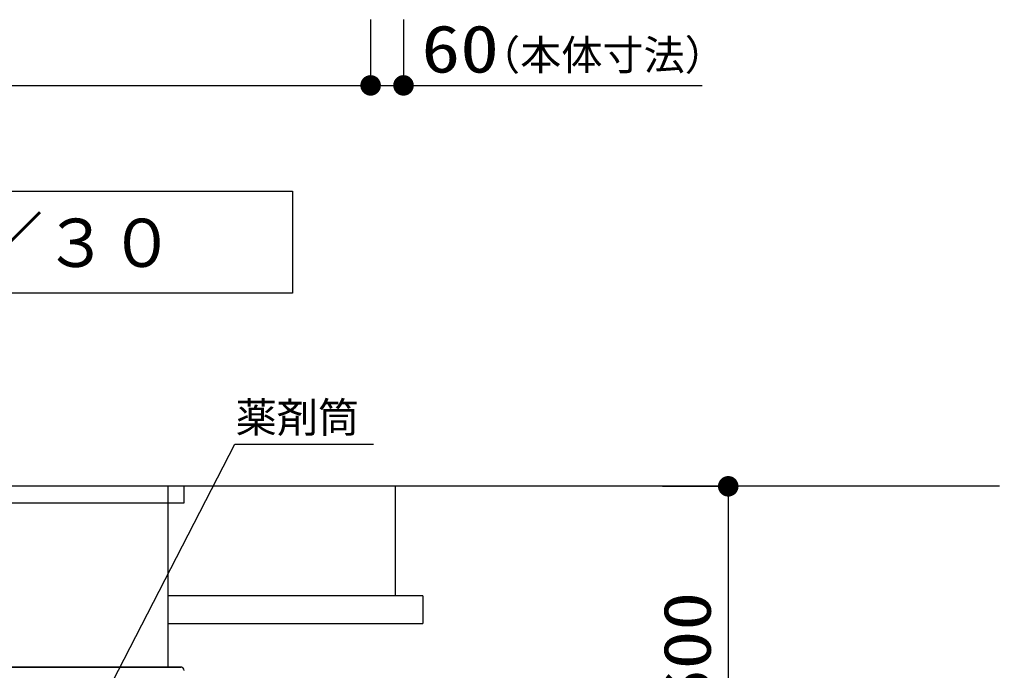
# Model space of a CAD drawing. Units: millimetres, scale not verified. Extents: x -8093 to 8093, y -5792 to 5792.
# Drawn here: x -4394 to -2608, y -1985 to -798 of the extents above; entities that cross this region are included whole.
import ezdxf
from ezdxf.enums import TextEntityAlignment as Align

# ---------------------------------------------------------------- set-up
doc = ezdxf.new("R2010")
doc.units = ezdxf.units.MM
doc.header["$LTSCALE"] = 30
for name, color, linetype, lineweight in [('0-1_00クル-フ-0躯体', 3, 'Continuous', 25), ('0-2_00クル-フ-1機器', 2, 'Continuous', 25), ('0-3_00クル-フ-6寸法', 132, 'Continuous', 25)]:
    doc.layers.add(name, color=color, linetype=linetype, lineweight=lineweight)
doc.styles.add('ＭＳ ゴシック', font='')
doc.styles.get('ＭＳ ゴシック').set_extended_font_data('MS Gothic')

msp = doc.modelspace()

# ---------------------------------------------------------------- linework, layer by layer
at = {"layer": '0-1_00クル-フ-0躯体', "color": 4}
for p, q in [((-4242.38, -2039.5), (-4001.76, -1572.6)), ((-4001.76, -1572.6), (-3749.29, -1572.6))]:
    msp.add_line(p, q, dxfattribs=at)
at = {"layer": '0-1_00クル-フ-0躯体'}
for p, q in [((-4098.64, -1979.27), (-4751.35, -1979.27)), ((-4748.48, -1979.27), (-4100.28, -1979.27))]:
    msp.add_line(p, q, dxfattribs=at)
msp.add_lwpolyline([(-5926.19, -1111.03), (-3896.86, -1111.03), (-3896.86, -1297.34), (-5926.19, -1297.34)], close=True, dxfattribs=at)
msp.add_arc((-4100.28, -1985.27), 6, 3, 90, dxfattribs=at)
at = {"layer": '0-1_00クル-フ-0躯体', "color": 5}
for points in [[(-3091.17, -1648.71), (-3088.22, -1649.27), (-3091.22, -1649.08)], [(-3091.22, -1649.08), (-3088.22, -1649.27), (-3091.22, -1649.27)], [(-3091.22, -1649.27), (-3090.13, -1651.58), (-3091.2, -1649.65)], [(-3091.22, -1649.27), (-3089.83, -1651.8), (-3090.13, -1651.58)], [(-3088.22, -1649.27), (-3089.83, -1651.8), (-3091.22, -1649.27)], [(-3091.2, -1649.65), (-3090.41, -1651.32), (-3091.13, -1650.02)], [(-3091.2, -1649.65), (-3090.13, -1651.58), (-3090.41, -1651.32)], [(-3091.07, -1648.34), (-3088.22, -1649.27), (-3091.17, -1648.71)], [(-3091.13, -1650.02), (-3090.65, -1651.03), (-3091.01, -1650.38)], [(-3091.13, -1650.02), (-3090.41, -1651.32), (-3090.65, -1651.03)], [(-3090.94, -1647.99), (-3088.22, -1649.27), (-3091.07, -1648.34)], [(-3091.01, -1650.38), (-3090.65, -1651.03), (-3090.85, -1650.72)], [(-3090.75, -1647.66), (-3088.22, -1649.27), (-3090.94, -1647.99)], [(-3090.53, -1647.36), (-3088.22, -1649.27), (-3090.75, -1647.66)], [(-3090.27, -1647.08), (-3088.22, -1649.27), (-3090.53, -1647.36)], [(-3089.98, -1646.84), (-3088.22, -1649.27), (-3090.27, -1647.08)], [(-3089.67, -1646.64), (-3088.22, -1649.27), (-3089.98, -1646.84)], [(-3088.22, -1649.27), (-3089.5, -1651.99), (-3089.83, -1651.8)], [(-3089.33, -1646.48), (-3088.22, -1649.27), (-3089.67, -1646.64)], [(-3088.22, -1649.27), (-3089.15, -1652.12), (-3089.5, -1651.99)], [(-3089.33, -1646.48), (-3088.22, -1646.27), (-3088.22, -1649.27)], [(-3088.97, -1646.37), (-3088.22, -1646.27), (-3089.33, -1646.48)], [(-3088.22, -1649.27), (-3088.78, -1652.22), (-3089.15, -1652.12)], [(-3088.6, -1646.29), (-3088.22, -1646.27), (-3088.97, -1646.37)], [(-3088.22, -1649.27), (-3088.41, -1652.26), (-3088.78, -1652.22)], [(-3088.22, -1649.27), (-3088.22, -1652.27), (-3088.41, -1652.26)], [(-3088.22, -1646.27), (-3085.22, -1649.27), (-3088.22, -1649.27)], [(-3088.03, -1646.28), (-3085.22, -1649.27), (-3088.22, -1646.27)], [(-3088.22, -1649.27), (-3087.85, -1652.25), (-3088.22, -1652.27)], [(-3088.22, -1649.27), (-3087.48, -1652.18), (-3087.85, -1652.25)], [(-3088.22, -1649.27), (-3087.12, -1652.06), (-3087.48, -1652.18)], [(-3088.22, -1649.27), (-3086.78, -1651.9), (-3087.12, -1652.06)], [(-3085.22, -1649.27), (-3086.78, -1651.9), (-3088.22, -1649.27)], [(-3087.66, -1646.32), (-3085.22, -1649.27), (-3088.03, -1646.28)], [(-3087.29, -1646.42), (-3085.22, -1649.27), (-3087.66, -1646.32)], [(-3086.94, -1646.56), (-3085.22, -1649.27), (-3087.29, -1646.42)], [(-3086.61, -1646.74), (-3085.22, -1649.27), (-3086.94, -1646.56)], [(-3085.22, -1649.27), (-3086.46, -1651.7), (-3086.78, -1651.9)], [(-3086.31, -1646.96), (-3085.22, -1649.27), (-3086.61, -1646.74)], [(-3085.22, -1649.27), (-3086.17, -1651.46), (-3086.46, -1651.7)], [(-3086.31, -1646.96), (-3085.24, -1648.89), (-3085.22, -1649.27)], [(-3086.03, -1647.22), (-3085.24, -1648.89), (-3086.31, -1646.96)], [(-3085.22, -1649.27), (-3085.91, -1651.18), (-3086.17, -1651.46)], [(-3086.03, -1647.22), (-3085.32, -1648.52), (-3085.24, -1648.89)], [(-3085.79, -1647.51), (-3085.32, -1648.52), (-3086.03, -1647.22)], [(-3085.22, -1649.27), (-3085.69, -1650.88), (-3085.91, -1651.18)], [(-3085.79, -1647.51), (-3085.43, -1648.17), (-3085.32, -1648.52)], [(-3085.59, -1647.83), (-3085.43, -1648.17), (-3085.79, -1647.51)], [(-3085.22, -1649.27), (-3085.51, -1650.55), (-3085.69, -1650.88)], [(-3085.22, -1649.27), (-3085.37, -1650.2), (-3085.51, -1650.55)], [(-3085.22, -1649.27), (-3085.27, -1649.83), (-3085.37, -1650.2)], [(-3085.22, -1649.27), (-3085.23, -1649.46), (-3085.27, -1649.83)]]:
    msp.add_solid(points, dxfattribs=at)
at = {"layer": '0-2_00クル-フ-1機器'}
for p, q in [((-2607.81, -1649.27), (-7458.27, -1649.27)), ((-4124.38, -1649.27), (-4124.38, -1979.27)), ((-3709.38, -1649.27), (-3709.38, -1849.27)), ((-3659.38, -1849.27), (-4124.38, -1849.27)), ((-3659.38, -1849.27), (-3659.38, -1899.27)), ((-4124.38, -1899.27), (-3659.38, -1899.27))]:
    msp.add_line(p, q, dxfattribs=at)
msp.add_lwpolyline([(-4754.38, -1649.27), (-4754.38, -1679.27), (-4094.38, -1679.27), (-4094.38, -1649.27)], dxfattribs=at)
at = {"layer": '0-3_00クル-フ-6寸法', "color": 4}
for p, q in [((-3754.38, -798.22), (-3754.38, -918.22)), ((-3754.38, -798.22), (-3754.38, -918.22)), ((-3694.38, -798.22), (-3694.38, -918.22)), ((-6154.38, -918.22), (-3754.38, -918.22)), ((-3754.38, -918.22), (-3694.38, -918.22)), ((-3694.38, -918.22), (-3149.63, -918.22)), ((-3222.26, -1649.27), (-3102.26, -1649.27)), ((-3102.26, -1649.27), (-3102.26, -2249.27))]:
    msp.add_line(p, q, dxfattribs=at)
at = {"layer": '0-3_00クル-フ-6寸法'}
for points in [[(-3754.38, -918.22), (-3771.82, -911.31), (-3770.81, -909.18)], [(-3754.38, -918.22), (-3771.82, -911.31), (-3770.81, -909.18)], [(-3754.38, -918.22), (-3770.81, -909.18), (-3769.55, -907.2)], [(-3754.38, -918.22), (-3770.81, -909.18), (-3769.55, -907.2)], [(-3754.38, -918.22), (-3769.55, -907.2), (-3768.05, -905.38)], [(-3754.38, -918.22), (-3769.55, -907.2), (-3768.05, -905.38)], [(-3754.38, -918.22), (-3768.05, -905.38), (-3766.33, -903.77)], [(-3754.38, -918.22), (-3768.05, -905.38), (-3766.33, -903.77)], [(-3754.38, -918.22), (-3766.33, -903.77), (-3764.43, -902.39)], [(-3754.38, -918.22), (-3766.33, -903.77), (-3764.43, -902.39)], [(-3754.38, -918.22), (-3764.43, -902.39), (-3762.37, -901.25)], [(-3754.38, -918.22), (-3764.43, -902.39), (-3762.37, -901.25)], [(-3754.38, -918.22), (-3762.37, -901.25), (-3760.18, -900.38)], [(-3754.38, -918.22), (-3762.37, -901.25), (-3760.18, -900.38)], [(-3754.38, -918.22), (-3760.18, -900.38), (-3757.9, -899.8)], [(-3754.38, -918.22), (-3760.18, -900.38), (-3757.9, -899.8)], [(-3754.38, -918.22), (-3757.9, -899.8), (-3755.56, -899.5)], [(-3754.38, -918.22), (-3757.9, -899.8), (-3755.56, -899.5)], [(-3754.38, -918.22), (-3755.56, -899.5), (-3753.21, -899.5)], [(-3754.38, -918.22), (-3755.56, -899.5), (-3753.21, -899.5)], [(-3754.38, -918.22), (-3753.21, -899.5), (-3750.87, -899.8)], [(-3754.38, -918.22), (-3753.21, -899.5), (-3750.87, -899.8)], [(-3754.38, -918.22), (-3750.87, -899.8), (-3748.59, -900.38)], [(-3754.38, -918.22), (-3750.87, -899.8), (-3748.59, -900.38)], [(-3754.38, -918.22), (-3748.59, -900.38), (-3746.4, -901.25)], [(-3754.38, -918.22), (-3748.59, -900.38), (-3746.4, -901.25)], [(-3754.38, -918.22), (-3746.4, -901.25), (-3744.34, -902.39)], [(-3754.38, -918.22), (-3746.4, -901.25), (-3744.34, -902.39)], [(-3754.38, -918.22), (-3744.34, -902.39), (-3742.43, -903.77)], [(-3754.38, -918.22), (-3744.34, -902.39), (-3742.43, -903.77)], [(-3754.38, -918.22), (-3742.43, -903.77), (-3740.71, -905.38)], [(-3754.38, -918.22), (-3742.43, -903.77), (-3740.71, -905.38)], [(-3754.38, -918.22), (-3740.71, -905.38), (-3739.21, -907.2)], [(-3754.38, -918.22), (-3740.71, -905.38), (-3739.21, -907.2)], [(-3754.38, -918.22), (-3739.21, -907.2), (-3737.95, -909.18)], [(-3754.38, -918.22), (-3739.21, -907.2), (-3737.95, -909.18)], [(-3754.38, -918.22), (-3737.95, -909.18), (-3736.95, -911.31)], [(-3754.38, -918.22), (-3737.95, -909.18), (-3736.95, -911.31)], [(-3694.38, -918.22), (-3711.82, -911.31), (-3710.81, -909.18)], [(-3694.38, -918.22), (-3710.81, -909.18), (-3709.55, -907.2)], [(-3694.38, -918.22), (-3709.55, -907.2), (-3708.05, -905.38)], [(-3694.38, -918.22), (-3708.05, -905.38), (-3706.33, -903.77)], [(-3694.38, -918.22), (-3706.33, -903.77), (-3704.43, -902.39)], [(-3694.38, -918.22), (-3704.43, -902.39), (-3702.37, -901.25)], [(-3694.38, -918.22), (-3702.37, -901.25), (-3700.18, -900.38)], [(-3694.38, -918.22), (-3700.18, -900.38), (-3697.9, -899.8)], [(-3694.38, -918.22), (-3697.9, -899.8), (-3695.56, -899.5)], [(-3694.38, -918.22), (-3695.56, -899.5), (-3693.21, -899.5)], [(-3694.38, -918.22), (-3693.21, -899.5), (-3690.87, -899.8)], [(-3694.38, -918.22), (-3690.87, -899.8), (-3688.59, -900.38)], [(-3694.38, -918.22), (-3688.59, -900.38), (-3686.4, -901.25)], [(-3694.38, -918.22), (-3686.4, -901.25), (-3684.34, -902.39)], [(-3694.38, -918.22), (-3684.34, -902.39), (-3682.43, -903.77)], [(-3694.38, -918.22), (-3682.43, -903.77), (-3680.71, -905.38)], [(-3694.38, -918.22), (-3680.71, -905.38), (-3679.21, -907.2)], [(-3694.38, -918.22), (-3679.21, -907.2), (-3677.95, -909.18)], [(-3694.38, -918.22), (-3677.95, -909.18), (-3676.95, -911.31)], [(-3754.38, -918.22), (-3773.13, -918.22), (-3772.98, -915.87)], [(-3754.38, -918.22), (-3773.13, -918.22), (-3772.98, -915.87)], [(-3754.38, -918.22), (-3772.98, -920.57), (-3773.13, -918.22)], [(-3754.38, -918.22), (-3772.98, -920.57), (-3773.13, -918.22)], [(-3754.38, -918.22), (-3772.98, -915.87), (-3772.54, -913.55)], [(-3754.38, -918.22), (-3772.98, -915.87), (-3772.54, -913.55)], [(-3754.38, -918.22), (-3772.54, -922.88), (-3772.98, -920.57)], [(-3754.38, -918.22), (-3772.54, -922.88), (-3772.98, -920.57)], [(-3754.38, -918.22), (-3772.54, -913.55), (-3771.82, -911.31)], [(-3754.38, -918.22), (-3772.54, -913.55), (-3771.82, -911.31)], [(-3754.38, -918.22), (-3771.82, -925.12), (-3772.54, -922.88)], [(-3754.38, -918.22), (-3771.82, -925.12), (-3772.54, -922.88)], [(-3754.38, -918.22), (-3770.81, -927.25), (-3771.82, -925.12)], [(-3754.38, -918.22), (-3770.81, -927.25), (-3771.82, -925.12)], [(-3754.38, -918.22), (-3769.55, -929.24), (-3770.81, -927.25)], [(-3754.38, -918.22), (-3769.55, -929.24), (-3770.81, -927.25)], [(-3754.38, -918.22), (-3768.05, -931.05), (-3769.55, -929.24)], [(-3754.38, -918.22), (-3768.05, -931.05), (-3769.55, -929.24)], [(-3754.38, -918.22), (-3766.33, -932.66), (-3768.05, -931.05)], [(-3754.38, -918.22), (-3766.33, -932.66), (-3768.05, -931.05)], [(-3754.38, -918.22), (-3764.43, -934.05), (-3766.33, -932.66)], [(-3754.38, -918.22), (-3764.43, -934.05), (-3766.33, -932.66)], [(-3754.38, -918.22), (-3762.37, -935.18), (-3764.43, -934.05)], [(-3754.38, -918.22), (-3762.37, -935.18), (-3764.43, -934.05)], [(-3754.38, -918.22), (-3760.18, -936.05), (-3762.37, -935.18)], [(-3754.38, -918.22), (-3760.18, -936.05), (-3762.37, -935.18)], [(-3754.38, -918.22), (-3757.9, -936.63), (-3760.18, -936.05)], [(-3754.38, -918.22), (-3757.9, -936.63), (-3760.18, -936.05)], [(-3754.38, -918.22), (-3755.56, -936.93), (-3757.9, -936.63)], [(-3754.38, -918.22), (-3755.56, -936.93), (-3757.9, -936.63)], [(-3754.38, -918.22), (-3753.21, -936.93), (-3755.56, -936.93)], [(-3754.38, -918.22), (-3753.21, -936.93), (-3755.56, -936.93)], [(-3754.38, -918.22), (-3736.95, -911.31), (-3736.22, -913.55)], [(-3754.38, -918.22), (-3736.95, -911.31), (-3736.22, -913.55)], [(-3754.38, -918.22), (-3736.22, -913.55), (-3735.78, -915.87)], [(-3754.38, -918.22), (-3736.22, -913.55), (-3735.78, -915.87)], [(-3754.38, -918.22), (-3735.78, -915.87), (-3735.63, -918.22)], [(-3754.38, -918.22), (-3735.78, -915.87), (-3735.63, -918.22)], [(-3754.38, -918.22), (-3750.87, -936.63), (-3753.21, -936.93)], [(-3754.38, -918.22), (-3748.59, -936.05), (-3750.87, -936.63)], [(-3754.38, -918.22), (-3746.4, -935.18), (-3748.59, -936.05)], [(-3754.38, -918.22), (-3744.34, -934.05), (-3746.4, -935.18)], [(-3754.38, -918.22), (-3742.43, -932.66), (-3744.34, -934.05)], [(-3754.38, -918.22), (-3740.71, -931.05), (-3742.43, -932.66)], [(-3754.38, -918.22), (-3739.21, -929.24), (-3740.71, -931.05)], [(-3754.38, -918.22), (-3737.95, -927.25), (-3739.21, -929.24)], [(-3754.38, -918.22), (-3736.95, -925.12), (-3737.95, -927.25)], [(-3754.38, -918.22), (-3736.22, -922.88), (-3736.95, -925.12)], [(-3754.38, -918.22), (-3735.78, -920.57), (-3736.22, -922.88)], [(-3754.38, -918.22), (-3735.63, -918.22), (-3735.78, -920.57)], [(-3754.38, -918.22), (-3750.87, -936.63), (-3753.21, -936.93)], [(-3754.38, -918.22), (-3748.59, -936.05), (-3750.87, -936.63)], [(-3754.38, -918.22), (-3746.4, -935.18), (-3748.59, -936.05)], [(-3754.38, -918.22), (-3744.34, -934.05), (-3746.4, -935.18)], [(-3754.38, -918.22), (-3742.43, -932.66), (-3744.34, -934.05)], [(-3754.38, -918.22), (-3740.71, -931.05), (-3742.43, -932.66)], [(-3754.38, -918.22), (-3739.21, -929.24), (-3740.71, -931.05)], [(-3754.38, -918.22), (-3737.95, -927.25), (-3739.21, -929.24)], [(-3754.38, -918.22), (-3736.95, -925.12), (-3737.95, -927.25)], [(-3754.38, -918.22), (-3736.22, -922.88), (-3736.95, -925.12)], [(-3754.38, -918.22), (-3735.78, -920.57), (-3736.22, -922.88)], [(-3754.38, -918.22), (-3735.63, -918.22), (-3735.78, -920.57)], [(-3694.38, -918.22), (-3713.13, -918.22), (-3712.98, -915.87)], [(-3694.38, -918.22), (-3712.98, -920.57), (-3713.13, -918.22)], [(-3694.38, -918.22), (-3712.98, -915.87), (-3712.54, -913.55)], [(-3694.38, -918.22), (-3712.54, -922.88), (-3712.98, -920.57)], [(-3694.38, -918.22), (-3712.54, -913.55), (-3711.82, -911.31)], [(-3694.38, -918.22), (-3711.82, -925.12), (-3712.54, -922.88)], [(-3694.38, -918.22), (-3710.81, -927.25), (-3711.82, -925.12)], [(-3694.38, -918.22), (-3709.55, -929.24), (-3710.81, -927.25)], [(-3694.38, -918.22), (-3708.05, -931.05), (-3709.55, -929.24)], [(-3694.38, -918.22), (-3706.33, -932.66), (-3708.05, -931.05)], [(-3694.38, -918.22), (-3704.43, -934.05), (-3706.33, -932.66)], [(-3694.38, -918.22), (-3702.37, -935.18), (-3704.43, -934.05)], [(-3694.38, -918.22), (-3700.18, -936.05), (-3702.37, -935.18)], [(-3694.38, -918.22), (-3697.9, -936.63), (-3700.18, -936.05)], [(-3694.38, -918.22), (-3695.56, -936.93), (-3697.9, -936.63)], [(-3694.38, -918.22), (-3693.21, -936.93), (-3695.56, -936.93)], [(-3694.38, -918.22), (-3676.95, -911.31), (-3676.22, -913.55)], [(-3694.38, -918.22), (-3676.22, -913.55), (-3675.78, -915.87)], [(-3694.38, -918.22), (-3675.78, -915.87), (-3675.63, -918.22)], [(-3694.38, -918.22), (-3690.87, -936.63), (-3693.21, -936.93)], [(-3694.38, -918.22), (-3688.59, -936.05), (-3690.87, -936.63)], [(-3694.38, -918.22), (-3686.4, -935.18), (-3688.59, -936.05)], [(-3694.38, -918.22), (-3684.34, -934.05), (-3686.4, -935.18)], [(-3694.38, -918.22), (-3682.43, -932.66), (-3684.34, -934.05)], [(-3694.38, -918.22), (-3680.71, -931.05), (-3682.43, -932.66)], [(-3694.38, -918.22), (-3679.21, -929.24), (-3680.71, -931.05)], [(-3694.38, -918.22), (-3677.95, -927.25), (-3679.21, -929.24)], [(-3694.38, -918.22), (-3676.95, -925.12), (-3677.95, -927.25)], [(-3694.38, -918.22), (-3676.22, -922.88), (-3676.95, -925.12)], [(-3694.38, -918.22), (-3675.78, -920.57), (-3676.22, -922.88)], [(-3694.38, -918.22), (-3675.63, -918.22), (-3675.78, -920.57)], [(-3102.26, -1649.27), (-3120.68, -1645.76), (-3120.09, -1643.48)], [(-3102.26, -1649.27), (-3120.09, -1643.48), (-3119.23, -1641.29)], [(-3102.26, -1649.27), (-3119.23, -1641.29), (-3118.09, -1639.22)], [(-3102.26, -1649.27), (-3118.09, -1639.22), (-3116.71, -1637.32)], [(-3102.26, -1649.27), (-3116.71, -1637.32), (-3115.09, -1635.6)], [(-3102.26, -1649.27), (-3115.09, -1635.6), (-3113.28, -1634.1)], [(-3102.26, -1649.27), (-3113.28, -1634.1), (-3111.29, -1632.84)], [(-3102.26, -1649.27), (-3111.29, -1632.84), (-3109.16, -1631.84)], [(-3102.26, -1649.27), (-3109.16, -1631.84), (-3106.92, -1631.11)], [(-3102.26, -1649.27), (-3106.92, -1631.11), (-3104.61, -1630.67)], [(-3102.26, -1649.27), (-3104.61, -1630.67), (-3102.26, -1630.52)], [(-3102.26, -1649.27), (-3102.26, -1630.52), (-3099.91, -1630.67)], [(-3102.26, -1649.27), (-3099.91, -1630.67), (-3097.6, -1631.11)], [(-3102.26, -1649.27), (-3097.6, -1631.11), (-3095.36, -1631.84)], [(-3102.26, -1649.27), (-3095.36, -1631.84), (-3093.23, -1632.84)], [(-3102.26, -1649.27), (-3093.23, -1632.84), (-3091.24, -1634.1)], [(-3102.26, -1649.27), (-3091.24, -1634.1), (-3089.42, -1635.6)], [(-3102.26, -1649.27), (-3089.42, -1635.6), (-3087.81, -1637.32)], [(-3102.26, -1649.27), (-3087.81, -1637.32), (-3086.43, -1639.22)], [(-3102.26, -1649.27), (-3086.43, -1639.22), (-3085.29, -1641.29)], [(-3102.26, -1649.27), (-3085.29, -1641.29), (-3084.43, -1643.48)], [(-3102.26, -1649.27), (-3084.43, -1643.48), (-3083.84, -1645.76)], [(-3102.26, -1649.27), (-3120.97, -1648.09), (-3120.68, -1645.76)], [(-3102.26, -1649.27), (-3120.97, -1650.45), (-3120.97, -1648.09)], [(-3102.26, -1649.27), (-3120.68, -1652.78), (-3120.97, -1650.45)], [(-3102.26, -1649.27), (-3120.09, -1655.06), (-3120.68, -1652.78)], [(-3102.26, -1649.27), (-3119.23, -1657.25), (-3120.09, -1655.06)], [(-3102.26, -1649.27), (-3118.09, -1659.32), (-3119.23, -1657.25)], [(-3102.26, -1649.27), (-3116.71, -1661.22), (-3118.09, -1659.32)], [(-3102.26, -1649.27), (-3115.09, -1662.94), (-3116.71, -1661.22)], [(-3102.26, -1649.27), (-3113.28, -1664.44), (-3115.09, -1662.94)], [(-3102.26, -1649.27), (-3111.29, -1665.7), (-3113.28, -1664.44)], [(-3102.26, -1649.27), (-3109.16, -1666.7), (-3111.29, -1665.7)], [(-3102.26, -1649.27), (-3106.92, -1667.43), (-3109.16, -1666.7)], [(-3102.26, -1649.27), (-3104.61, -1667.87), (-3106.92, -1667.43)], [(-3102.26, -1649.27), (-3102.26, -1668.02), (-3104.61, -1667.87)], [(-3102.26, -1649.27), (-3083.84, -1645.76), (-3083.55, -1648.09)], [(-3102.26, -1649.27), (-3083.55, -1648.09), (-3083.55, -1650.45)], [(-3102.26, -1649.27), (-3099.91, -1667.87), (-3102.26, -1668.02)], [(-3102.26, -1649.27), (-3097.6, -1667.43), (-3099.91, -1667.87)], [(-3102.26, -1649.27), (-3095.36, -1666.7), (-3097.6, -1667.43)], [(-3102.26, -1649.27), (-3093.23, -1665.7), (-3095.36, -1666.7)], [(-3102.26, -1649.27), (-3091.24, -1664.44), (-3093.23, -1665.7)], [(-3102.26, -1649.27), (-3089.42, -1662.94), (-3091.24, -1664.44)], [(-3102.26, -1649.27), (-3087.81, -1661.22), (-3089.42, -1662.94)], [(-3102.26, -1649.27), (-3086.43, -1659.32), (-3087.81, -1661.22)], [(-3102.26, -1649.27), (-3085.29, -1657.25), (-3086.43, -1659.32)], [(-3102.26, -1649.27), (-3084.43, -1655.06), (-3085.29, -1657.25)], [(-3102.26, -1649.27), (-3083.84, -1652.78), (-3084.43, -1655.06)], [(-3102.26, -1649.27), (-3083.55, -1650.45), (-3083.84, -1652.78)]]:
    msp.add_solid(points, dxfattribs=at)

# ---------------------------------------------------------------- texts
at = {"layer": '0-1_00クル-フ-0躯体', "color": 4, "style": 'ＭＳ ゴシック'}
for s, height, p in [('Ｓ＝１／３０', 87.98, (-4831.39, -1275.64)), ('薬剤筒', 54.99, (-4000.46, -1567.66))]:
    msp.add_text(s, height=height, dxfattribs=at).set_placement(p, align=Align.BOTTOM_LEFT)
at = {"layer": '0-3_00クル-フ-6寸法', "color": 3, "style": 'ＭＳ ゴシック', "width": 1.2}
msp.add_text('60', height=86.66, dxfattribs=at).set_placement((-3661.72, -920.89), align=Align.BOTTOM_LEFT)
at = {"layer": '0-3_00クル-フ-6寸法', "color": 4, "style": 'ＭＳ ゴシック'}
msp.add_text('（本体寸法）', height=54.99, dxfattribs=at).set_placement((-3556.69, -906.73), align=Align.BOTTOM_LEFT)
at = {"layer": '0-3_00クル-フ-6寸法', "color": 3, "style": 'ＭＳ ゴシック', "width": 1.2}
msp.add_text('600', height=86.66, rotation=90, dxfattribs=at).set_placement((-3108.11, -2053.84), align=Align.BOTTOM_LEFT)

doc.saveas('drawing.dxf')
